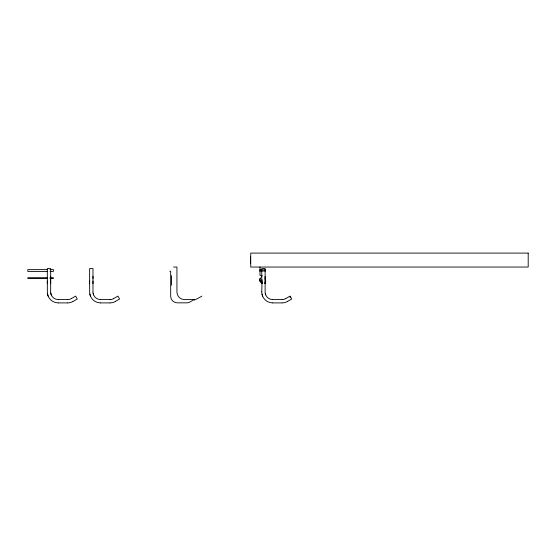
<?xml version="1.0" encoding="UTF-8"?>
<svg xmlns="http://www.w3.org/2000/svg" width="556" height="556" viewBox="0 0 556 556"><rect width="100%" height="100%" fill="white"/><g stroke="black" fill="none" stroke-linecap="round" stroke-linejoin="round"><path stroke-width="0.83" d="M47.323 283.713L47.323 268.569L50.666 268.569L50.666 278.521M50.666 283.713L50.666 276.388M89.634 283.713L89.634 268.569L92.977 268.569L92.977 278.521M92.977 283.713L92.977 276.388M261.779 291.81L261.813 292.845A10.911 10.911 0 0 0 272.204 302.895L272.635 302.902M261.779 283.713L261.779 276.388M265.122 283.713L265.122 276.388M265.636 282.233L265.664 281.19L265.629 282.26A0.89 0.89 0 0 1 264.948 283.289M73.093 301.415L77.27 298.996L75.602 296.105L71.356 298.551M115.405 301.415L119.589 298.996L117.914 296.105L113.674 298.551M201.87 296.105L197.637 298.551A7.569 7.569 0 0 1 193.849 299.566L184.509 299.566A7.569 7.569 0 0 1 176.933 291.99L176.933 267.047L173.59 267.047M285.881 298.516L290.058 296.105L291.733 298.996L287.549 301.415M289.912 297.217L290.503 296.876M71.258 298.614L71.182 298.655A7.575 7.575 0 0 1 67.95 299.552L67.707 299.566M72.885 301.533L72.746 301.602A10.918 10.918 0 0 1 68.11 302.888L67.714 302.902M113.57 298.614L113.493 298.655A7.575 7.575 0 0 1 110.262 299.552L110.019 299.566M115.196 301.533L115.064 301.602A10.918 10.918 0 0 1 110.429 302.888L110.025 302.902M285.714 298.614L285.673 298.635A7.575 7.575 0 0 1 282.406 299.552L282.198 299.559M287.362 301.519L287.23 301.588A10.918 10.918 0 0 1 282.573 302.888L282.17 302.902M264.927 282.823L265.184 282.295M67.589 299.566L58.276 299.566M109.9 299.566L100.587 299.566M67.589 302.902L58.269 302.902M109.9 302.902L100.58 302.902M47.434 269.625L27.8 269.625L27.8 271.404L47.434 271.404M49.998 269.625L53.411 269.625L53.411 271.404L49.998 271.404M259.555 269.889L265.636 269.889M259.555 271.001L265.636 271.001M169.782 271.224L170.671 271.224L170.671 296.167A6.679 6.679 0 0 0 177.35 302.846L186.698 302.846A6.679 6.679 0 0 0 190.041 301.957L194.273 299.51L194.718 300.282M262.112 275.401L260.006 275.401L260 267.047M47.434 277.701L27.8 277.701L27.8 278.521L47.434 278.521M49.998 277.701L53.411 277.701L53.411 278.521L49.998 278.521M262.084 279.744L261.779 291.685M261.779 282.858L262.133 282.858M272.732 299.566L281.948 299.566M272.725 302.902L281.941 302.902M100.49 302.902L100.094 302.895A10.911 10.911 0 0 1 89.669 292.845L89.634 283.518M58.171 302.902L57.782 302.895A10.911 10.911 0 0 1 47.357 292.845L47.323 283.518M272.523 299.559L272.377 299.559A7.569 7.569 0 0 1 265.142 292.588L265.122 292.199M100.4 299.559L100.282 299.559A7.569 7.569 0 0 1 92.998 292.588L92.977 292.199M58.088 299.559L57.9 299.559A7.569 7.569 0 0 1 50.686 292.588L50.666 292.199M261.987 282.858L260.069 280.808L260 279.856M265.705 294.902L265.261 293.422M262.592 296.119L261.98 294.048M93.561 294.902L93.116 293.422M90.447 296.119L89.836 294.048M51.249 294.902L50.798 293.422M48.136 296.119L47.517 294.048M265.115 278.417L265.212 280.738A20.586 20.586 0 0 1 265.184 282.295M265.643 279.883L265.65 280.28M92.977 291.963L92.977 281.079M50.666 291.963L50.666 279.341M265.122 278.521L265.122 268.569L261.779 268.569L261.779 276.951M265.122 282.858L265.122 291.678M250.499 256.99L250.499 263.669M171.561 275.679L171.561 285.2M89.634 281.079L89.634 282.858M47.323 281.079L47.323 282.858M262.112 281.968A2.113 2.113 0 0 1 260.472 278.521M261.987 283.31A0.89 0.89 0 0 1 261.306 282.99L259.763 281.141A0.89 0.89 0 0 1 259.555 280.571L259.555 279.856A2.558 2.558 0 0 1 260.521 277.854M528.2 253.098L250.728 253.098L250.728 267.047L528.2 267.047L528.2 253.098"/></g></svg>
